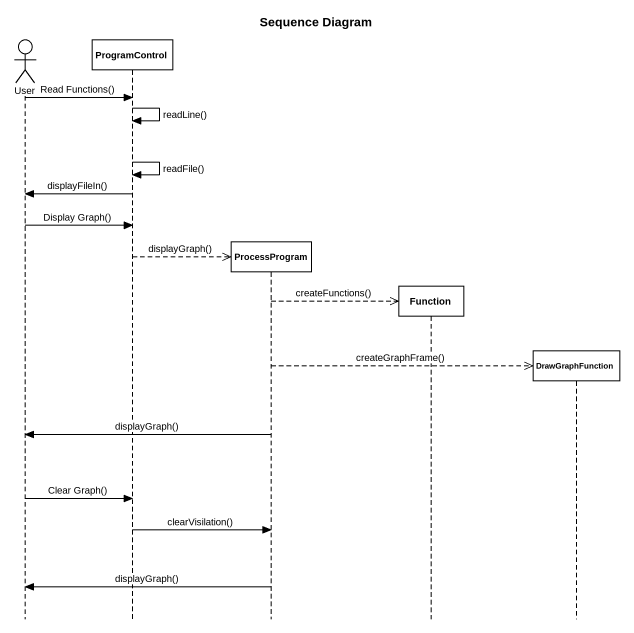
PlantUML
@startuml
title Sequence Diagram
hide footbox
actor User
participant ProgramControl
participant ProcessProgram
participant Function
participant DrawGraphFunction

User -> ProgramControl : Read Functions()
ProgramControl -> ProgramControl : readLine()
ProgramControl -> ProgramControl : readFile()
ProgramControl -> User : displayFileIn()
User -> ProgramControl : Display Graph()
ProgramControl -->> ProcessProgram ** : displayGraph()
ProcessProgram -->> Function ** : createFunctions()
ProcessProgram -->> DrawGraphFunction ** : createGraphFrame()
ProcessProgram -> User : displayGraph()
User -> ProgramControl : Clear Graph()
ProgramControl -> ProcessProgram : clearVisilation()
ProcessProgram -> User : displayGraph()
@enduml
